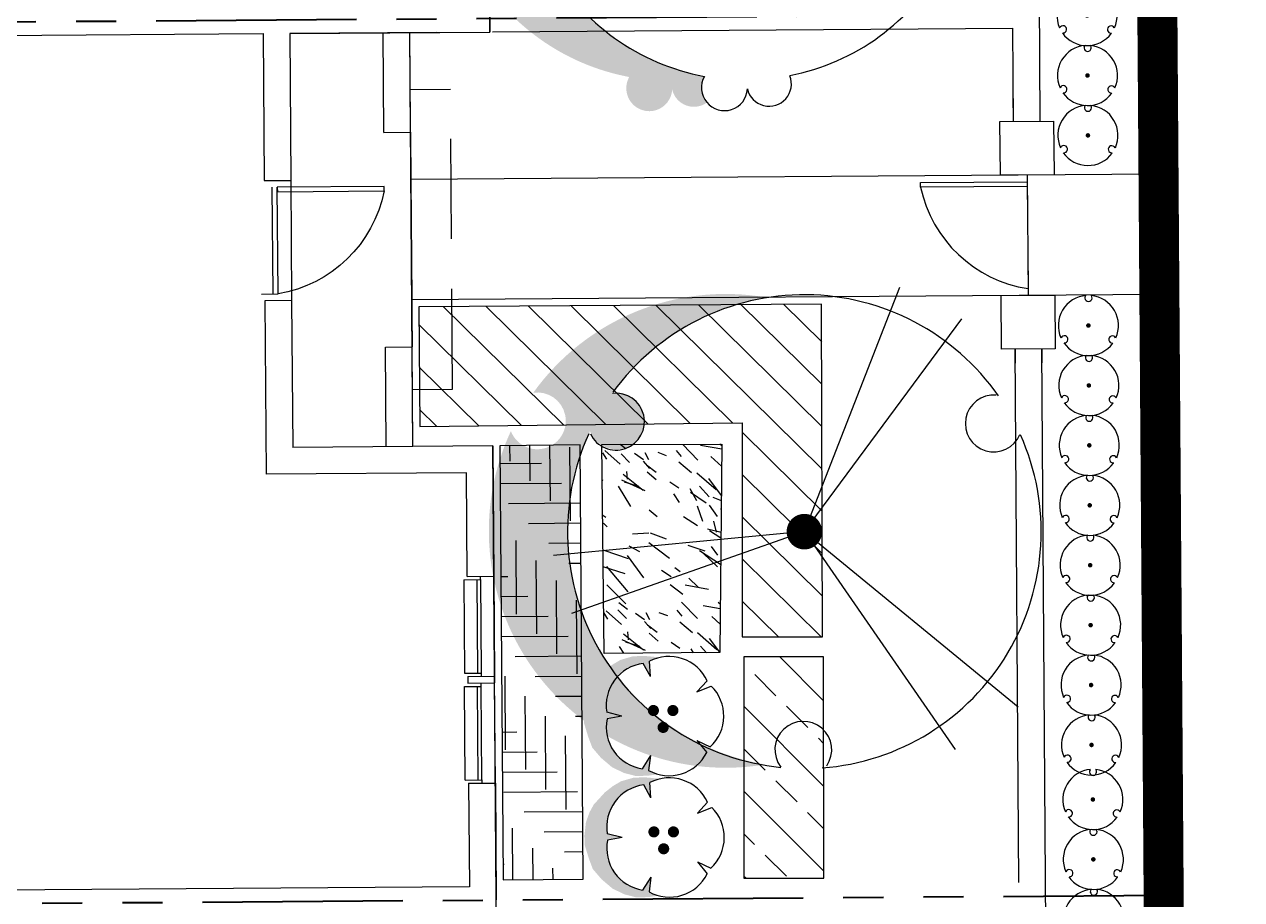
# Model space of a CAD drawing. Header units: feet. Extents: x 919634 to 928945, y 707022 to 708026.
# Drawn here: x 921055.55 to 921085.94, y 707295.69 to 707317.53 of the extents above; entities that cross this region are included whole.
import ezdxf

# ---------------------------------------------------------------- set-up
doc = ezdxf.new("R2010")
doc.units = ezdxf.units.FT
doc.header["$LTSCALE"] = 20
doc.header["$MEASUREMENT"] = 0
for name, pattern in [('PHANTOM2', [1.25, 0.625, -0.125, 0.125, -0.125, 0.125, -0.125]), ('Site Plan$0$HIDDEN2', [0.1875, 0.125, -0.0625]), ('Site Plan$0$PHANTOM2', [1.25, 0.625, -0.125, 0.125, -0.125, 0.125, -0.125])]:
    doc.linetypes.add(name, pattern=pattern)
doc.layers.add('-u-site-propline', color=7, linetype='PHANTOM2', true_color=0xd10000)
for name, color, linetype in [('-u-site-xref', 7, 'Continuous'), ('LK-SHRB-035M', 4, 'Continuous'), ('LK-SHRB-TRNK', 3, 'Continuous'), ('LP-SHRB', 7, 'Continuous'), ('Site Plan$0$-u-site-bldg_interior', 252, 'Continuous'), ('Site Plan$0$-u-site-fence', 4, 'Site Plan$0$FENCELINE1'), ('Site Plan$0$-u-site-wall', 4, 'Continuous'), ('Site Plan$0$A-DOOR', 253, 'Continuous'), ('Site Plan$0$SP-BLDG-ROOF ABOVE', 4, 'Site Plan$0$HIDDEN2'), ('x-RL TH4-LP Block$0$L-002', 253, 'Continuous'), ('x-RL TH4-LP Block$0$LK-SHRB-035M', 253, 'Continuous'), ('x-RL TH4-LP Block$0$LK-SHRB-TRNK', 253, 'Continuous'), ('x-RL TH4-LP Block$0$LK-TREE-013M', 253, 'Continuous'), ('x-RL TH4-LP Block$0$LK-TREE-035M', 253, 'Continuous'), ('x-RL TH4-LP Block$0$LK-TREE-050M', 253, 'Continuous'), ('x-RL TH4-LP Block$0$LK-TREE-TRNK', 253, 'Continuous'), ('x-RL TH4-LP Block$0$LP-PATT-GRND', 253, 'Continuous'), ('x-RL TH4-LP Block$0$LP-PATT-SHAR', 253, 'Continuous'), ('x-RL TH4-LP Block$0$LP-SHAR-BRDR-CONT', 253, 'Continuous'), ('x-RL TH4-LP Block$0$LP-SHRB', 253, 'Continuous'), ('x-RL TH4-LP Block$0$LP-TREE', 253, 'Continuous')]:
    doc.layers.add(name, color=color, linetype=linetype)
for name, color, linetype, lineweight in [('Site Plan$0$SP-LOT LINES', 252, 'Site Plan$0$PHANTOM2', 40), ('Site Plan$0$SP-SIDEWALK', 2, 'Continuous', 25), ('SP-BUILDING-FOOTPRINT', 1, 'Continuous', 25)]:
    doc.layers.add(name, color=color, linetype=linetype, lineweight=lineweight)
for name, color, linetype, plot in [('x-RL TH4-LP Block$0$-u-site-no_plot', 253, 'Continuous', False), ('x-RL TH4-LP Block$0$LK-SHRB-SHAD', 253, 'Continuous', False), ('x-RL TH4-LP Block$0$LK-TREE-SHAD', 253, 'Continuous', False)]:
    doc.layers.add(name, color=color, linetype=linetype, plot=plot)
doc.layers.get('-u-site-xref').off()
doc.linetypes.add('Site Plan$0$FENCELINE1', pattern='A,0.25,-0.1,[133,ltypeshp.shx,S=0.1,R=0,X=-0.1,Y=0],-0.1,1', length=1.45)

# ---------------------------------------------------------------- blocks, each defined once
blk = doc.blocks.new('Site Plan$0$A$C8793d83c')
at = {"layer": 'Site Plan$0$-u-site-fence'}
for p, q in [((-8.920138576766476, -62.05267213389743), (-8.939633115427569, -59.05273547407705)), ((-8.921221607597545, -61.88600898603909), (-8.938550084712915, -59.21939862205181))]:
    blk.add_line(p, q, dxfattribs=at)
blk.add_lwpolyline([(-6.257983019459061, -61.75411666545551), (-6.257238436373882, -61.86869757960085), (-8.921221607597545, -61.88600898603909), (-8.921966190682724, -61.77142807189375)], close=True, dxfattribs=at)
blk.add_arc((-9.42973242723383, -62.4236070375191), 3.241637188778279, 11.91898895529423, 81.284807498677, dxfattribs=at)
at = {"layer": 'Site Plan$0$-u-site-wall'}
for p, q in [((-9.460864938795567, -30.3953896004241), (-9.283333849394694, -57.71494065783918)), ((-8.699880591244437, -44.39443092024885), (-8.613347995327786, -57.71058687753975)), ((-9.283333603176288, -57.71494065620936), (-9.285618883091956, -57.3632678410504)), ((-8.61334774910938, -57.71058687590994), (-8.615633029025048, -57.35891406075098)), ((-9.246424190467224, -63.39482073369436), (-9.133875720785, -80.71445520338602)), ((-9.24642394320108, -63.39482073206455), (-9.242070162901655, -64.06480658613145)), ((-8.576438336400315, -63.39046695339493), (-8.561274427804165, -65.72398009710014)), ((-8.576438089134172, -63.39046695176512), (-8.572084308834746, -64.06045280583203)), ((4.426587136113085, -65.6327949227998), (-8.561274427804165, -65.72398009698372))]:
    blk.add_line(p, q, dxfattribs=at)
for points in [[(-9.609618969378062, -59.05708925437648), (-9.618326529976912, -57.71711754635908), (-8.27835482195951, -57.70840998576023), (-8.26964726136066, -59.04838169377763)], [(-9.581416870118119, -63.39699762221426), (-9.590124430716969, -62.05702591419686), (-8.250152722699568, -62.04831835359801), (-8.241445162100717, -63.38829006161541)]]:
    blk.add_lwpolyline(points, close=True, dxfattribs=at)
blk = doc.blocks.new('*U239')
at = {"layer": 'Site Plan$0$A-DOOR'}
blk.add_lwpolyline([(-28.625, -31.96847301748949), (-30, -31.96847301748949), (-30, 0), (-28.625, 0)], close=True, dxfattribs=at)
blk.add_arc((-36.41138767640513, 6.143921902290211), 38.89964626533935, 281.5466680525947, 350.9124866484809, dxfattribs=at)
blk = doc.blocks.new('Site Plan')
at = {"layer": 'Site Plan$0$-u-site-bldg_interior'}
for p, q in [((921067.1546765218, 707320.2287778817, -0.000518657693543925), (921067.175296437, 707317.3433705359, -0.000518657693543925)), ((921002.5936587132, 707316.8818523732, -0.0005186938654604991), (921061.5088210225, 707317.3028763426, -0.0005186608673141048)), ((921061.5088210225, 707317.3028763426, -0.0005186608673141048), (921061.5350233628, 707313.6363032991, -0.0005186608673141048)), ((921062.1754706666, 707317.3076404044, -0.0005186604939263097), (921067.175296437, 707317.3433705359, -0.000518657693543925)), ((921065.8420437099, 707317.3338427448, -0.0005186584402934364), (921062.1754706666, 707317.3076404044, -0.0005186604939263097)), ((921062.1754706666, 707317.3076404044, -0.0005186604939263097), (921062.201673007, 707313.641067361, -0.0005186604939263097)), ((921064.5264796676, 707314.8360519748, -0.0005186591870951056), (921064.5086978601, 707317.3243142883, -0.0005186591870951056)), ((921065.1931293119, 707314.8408160367, -0.0005186588137073104), (921065.1753475043, 707317.3290783502, -0.0005186588137073104)), ((921064.5264796676, 707314.8360519748, -0.0005186591870951056), (921065.1931293119, 707314.8408160367, -0.0005186588137073104)), ((921061.5350233628, 707313.6363032991, -0.0005186608673141048), (921062.201673007, 707313.641067361, -0.0005186604939263097)), ((921061.7600341971, 707310.804505608, -0.0005186607526268488), (921061.7409779496, 707313.471104185, -0.0005186607526268488)), ((921061.8850310055, 707310.8053988697, -0.0005186606826166371), (921061.8659747579, 707313.4719974465, -0.0005186606826166371)), ((921062.201673007, 707313.641067361, -0.0005186604939263097), (921062.2231112855, 707310.6411439619, -0.0005186604939263097)), ((921061.4719394202, 707310.8024468034, -0.0005186609139875792), (921061.8850310055, 707310.8053988697, -0.0005186606826166371)), ((921062.2231112855, 707310.6411439619, -0.0005186604939263097), (921061.5564616413, 707310.6363799, -0.0005186608673141048)), ((921061.5564616413, 707310.6363799, -0.0005186608673141048), (921061.5874280436, 707306.3031572127, -0.0005186608673141048)), ((921062.2231112855, 707310.6411439619, -0.0005186604939263097), (921062.2493136259, 707306.9745709188, -0.0005186604939263097)), ((921064.564758095, 707309.4796354169, -0.0005186591870951056), (921065.2314077392, 707309.4843994788, -0.0005186588137073104)), ((921064.5825408195, 707306.9912448027, -0.0005186591870951054), (921064.564758095, 707309.4796354169, -0.0005186591870951056)), ((921065.2491904636, 707306.9960088645, -0.0005186588137073104), (921065.2314077392, 707309.4843994788, -0.0005186588137073104)), ((921067.2491859576, 707307.010301383, -0.0005186576935178462), (921062.2493136259, 707306.9745709188, -0.0005186604939263097)), ((921067.2491859576, 707307.010301383, -0.0005186576935178462), (921067.2724107594, 707303.7603843672, -0.0005186576935219503)), ((921066.5873003753, 707306.3388876768, -0.0005186580669056414), (921061.5874280436, 707306.3031572127, -0.0005186608673141048)), ((921066.6057611151, 707303.7556203053, -0.0005186580669097454), (921066.5873003753, 707306.3388876768, -0.0005186580669056414)), ((921066.5230254174, 707303.6716935921, -0.0005186581135832198), (921066.9361170025, 707303.6746456583, -0.0005186578822122778)), ((921066.6057611151, 707303.7556203053, -0.0005186580669097454), (921067.2724107594, 707303.7603843672, -0.0005186576935219503)), ((921066.8435407158, 707303.6739840826, -0.0005186579340638851), (921066.8602149324, 707301.3407103278, -0.0005186579340638851)), ((921066.9361170025, 707303.6746456583, -0.0005186578822122778), (921066.9355214947, 707303.7579768638, -0.0005186578822122778)), ((921066.9361170025, 707303.6746456583, -0.0005186578822122778), (921066.9527912191, 707301.3413719034, -0.0005186578822122778)), ((921067.2724107594, 707303.7603843672, -0.0005186576935219503), (921067.2902759914, 707301.2604482013, -0.0005186576935219503)), ((921066.5230254174, 707303.6716935921, -0.0005186581135832198), (921066.539699634, 707301.3384198373, -0.0005186581135832198)), ((921066.539699634, 707301.3384198373, -0.0005186581135832198), (921066.9527912191, 707301.3413719034, -0.0005186578822122778)), ((921066.6236263472, 707301.2556841394, -0.0005186580669097454), (921067.2902759914, 707301.2604482013, -0.0005186576935219503)), ((921066.6236263472, 707301.2556841394, -0.0005186580669097454), (921066.6248173626, 707301.0890217284, -0.0005186580669097454)), ((921066.9527912191, 707301.3413719034, -0.0005186578822122778), (921066.9533867268, 707301.2580406979, -0.0005186578822122778)), ((921067.2902759914, 707301.2604482013, -0.0005186576935219503), (921067.2914670069, 707301.0937857903, -0.0005186576935219503)), ((921066.5420816649, 707301.005095015, -0.0005186581135832198), (921066.95517325, 707301.0080470813, -0.0005186578822122778)), ((921066.5587558815, 707298.6718212604, -0.0005186581135832198), (921066.5420816649, 707301.005095015, -0.0005186581135832198)), ((921066.6248173626, 707301.0890217284, -0.0005186580669097454), (921067.2914670069, 707301.0937857903, -0.0005186576935219503)), ((921066.8792711799, 707298.6741117509, -0.0005186579340638851), (921066.8625969633, 707301.0073855056, -0.0005186579340638851)), ((921066.95517325, 707301.0080470813, -0.0005186578822122778), (921066.9545777423, 707301.0913782868, -0.0005186578822122778)), ((921066.9718474667, 707298.6747733265, -0.0005186578822122778), (921066.95517325, 707301.0080470813, -0.0005186578822122778)), ((921067.309332239, 707298.5938496244, -0.0005186576935219503), (921067.2914670069, 707301.0937857903, -0.0005186576935219503)), ((921066.5587558815, 707298.6718212604, -0.0005186581135832198), (921066.9718474667, 707298.6747733265, -0.0005186578822122778)), ((921066.6426825947, 707298.5890855625, -0.0005186580669097454), (921067.309332239, 707298.5938496244, -0.0005186576935219503)), ((921066.6426825947, 707298.5890855625, -0.0005186580669097454), (921066.6611433346, 707296.0058181912, -0.0005186580669056414)), ((921066.9718474667, 707298.6747733265, -0.0005186578822122778), (921066.9724429743, 707298.591442121, -0.0005186578822122778)), ((921067.309332239, 707298.5938496244, -0.0005186576935219503), (921067.3301750083, 707295.6772576347, -0.0005186576935178462)), ((921066.6611433346, 707296.0058181912, -0.0005186580669056414), (921022.9955916372, 707295.6937721375, -0.0005186825238062222))]:
    blk.add_line(p, q, dxfattribs=at)
at = {"layer": 'Site Plan$0$SP-BLDG-ROOF ABOVE'}
blk.add_line((921065.1931293119, 707314.8408160367, -0.0005186588137073104), (921065.2314077392, 707309.4843994788, -0.0005186588137073104), dxfattribs=at)
at = {"layer": 'Site Plan$0$SP-BLDG-ROOF ABOVE', "elevation": -0.0005186588137073104}
blk.add_lwpolyline([(921065.2390004628, 707308.4219266083), (921066.2389749292, 707308.4290727011), (921066.1855110546, 707315.9104350002), (921065.1855365882, 707315.9032889075)], dxfattribs=at)
at = {"layer": 'Site Plan$0$SP-LOT LINES', "ltscale": 0.4, "elevation": -0.0005187010065281598}
for points in [[(921083.9963695528, 707295.796358849), (921083.8391555105, 707317.7957971088), (920989.8415556733, 707317.1240643827), (920989.9987697157, 707295.124626123)], [(921083.9963695528, 707295.796358849), (921084.1535835951, 707273.7969205893), (920990.1559837579, 707273.1251878632), (920989.9987697157, 707295.124626123)]]:
    blk.add_lwpolyline(points, close=True, dxfattribs=at)
at = {"layer": 'Site Plan$0$SP-SIDEWALK', "elevation": -0.0005186588137073104}
blk.add_lwpolyline([(921083.889177703, 707310.7960398535), (921083.8677394245, 707313.7959632524), (921065.2015493863, 707313.6625694359), (921065.222987665, 707310.6626460368)], close=True, dxfattribs=at)
at = {"layer": 'Site Plan$0$-u-site-bldg_interior', "xscale": -0.08333333333333337, "yscale": 0.08333333333333337, "zscale": 0.08333333333333333, "rotation": 90.409444444105}
blk.add_blockref('*U239', (921061.88383999, 707310.9720612806, -0.0005186606826166369), dxfattribs=at)
at = {"layer": 'Site Plan$0$-u-site-wall', "extrusion": (3.085653148784256e-09, -5.101607450473686e-07, 0.9999999999998699), "rotation": 180.0371235714795}
blk.add_blockref('Site Plan$0$A$C8793d83c', (921071.7083139754, 707251.7140882938, -0.3579727492023463), dxfattribs=at)
blk = doc.blocks.new('x-RL TH4-LP Block$0$SHRUB-LRG-421')
at = {"layer": 'x-RL TH4-LP Block$0$LK-SHRB-SHAD'}
blk.add_hatch(color=256, dxfattribs=at).paths.add_polyline_path([(0.04890674199781841, 0.4855210793319458), (0.1251363003899257, 0.4961515451490079), (0.2279575585463363, 0.4996950395267881), (0.3307788259290732, 0.4731188634399501), (0.4300545247320002, 0.4252817499469046), (0.5240118891178724, 0.3455532274584883), (0.5966958789301486, 0.2605094662894487), (0.6303787066277664, 0.1719222222868169), (0.665834318615282, 0.05675879642525672), (0.667607102905194, -0.02474147036599916), (0.6551976405548317, -0.1345896575469361), (0.6250603722107044, -0.2178616744131325), (0.5896047602231818, -0.2834162367067066), (0.4956474050636501, -0.3861774409041772), (0.4282817496684288, -0.4393297930778495), (0.3591433099832955, -0.4800799235874322), (0.2545492675369729, -0.5101995882799528), (0.1588191280875293, -0.5137430826577329), (0.1020901507527654, -0.5084278439771097), (0.03472450458387755, -0.5013408667657373), (0.1198179567465303, -0.4729929463760598), (0.1074084943961608, -0.3471990546974375), (0.1712285904378987, -0.4570472418783744), (0.3095054605818319, -0.4109818726881684), (0.4123267187382424, -0.309992407021447), (0.4726012554264969, -0.1930572426291377), (0.4814651584233758, -0.09738301564303953), (0.4761468147799803, -0.03360019765230859), (0.3538249663399, -0.007024021565474214), (0.4796923741334638, 0.01778041021852061), (0.4779195990698923, 0.1453460461999825), (0.4247361810886048, 0.2799986593928168), (0.3644616536266909, 0.3526402046698607), (0.2598676111803684, 0.4199665112662778), (0.1747741497913893, 0.4359122215360571), (0.1091812786860658, 0.3313792672636495), (0.1251363003899257, 0.4554014146394252), (0.0666345479915833, 0.4784340963484794)])
at = {"layer": 'x-RL TH4-LP Block$0$LK-SHRB-035M'}
for p, q in [((0.1070605847806689, 0.3273411572877905), (0.1226090518030247, 0.4520215615394463)), ((0.1070605847806689, 0.3273411572877905), (0.1765469323739666, 0.4376839616435433)), ((-0.2847589954806651, 0.2000312582911725), (-0.3985323658521303, 0.2533470929504844)), ((-0.2847589954806651, 0.2000312582911725), (-0.3682287763061147, 0.3002145037162407)), ((0.3492184028398952, -0.005960485389671533), (0.4726012543041307, 0.01778040750961551)), ((0.3492184028398952, -0.005960485389671533), (0.4756331082320884, -0.0379481273089084)), ((-0.2847589954806651, -0.2119522290705191), (-0.4058325046575888, -0.2603783826503054)), ((-0.2847589954806651, -0.2119522290705191), (-0.3706232724072152, -0.3036816353641498)), ((0.1070605847806689, -0.3392621280671371), (0.1677669135920894, -0.4492698535837576)), ((0.1070605847806689, -0.3392621280671371), (0.1157028217975551, -0.4693743823489385))]:
    blk.add_line(p, q, dxfattribs=at)
for centre, start, end in [((-0.05022857247180212, 0.1414409158475465), 60.90413336494095, 153.4676079125364), ((0.1238117442153808, 0.08618405869442114), 348.9041333649409, 81.46760791253651), ((-0.1565623821000059, -0.00700595351980482), 132.904133364941, 225.4676079125363), ((0.1250407657126544, -0.09641342650505891), 276.9041333649411, 9.467607912536403), ((-0.04823997391631707, -0.1540080214654722), 204.904133364941, 297.4676079125363)]:
    blk.add_arc(centre, 0.3554337938960817, start, end, dxfattribs=at)
at = {"layer": 'x-RL TH4-LP Block$0$LK-SHRB-TRNK', "const_width": 0.04687499999999999}
for points in [[(-0.02397241328819177, 0.08914721400351056, 1), (0.02290258671183665, 0.08914721400351056, 1)], [(-0.1062937164925586, -0.0534374656917862, 1), (-0.05941871649256569, -0.0534374656917862, 1)], [(0.05834888991621057, -0.0534374656917862, 1), (0.1052238899162035, -0.0534374656917862, 1)]]:
    blk.add_lwpolyline(points, format="xyb", close=True, dxfattribs=at)
blk = doc.blocks.new('x-RL TH4-LP Block$0$TREE-SIMP-021')
at = {"layer": 'x-RL TH4-LP Block$0$LK-TREE-SHAD'}
h = blk.add_hatch(color=256, dxfattribs=at)
edge = h.paths.add_edge_path()
edge.add_arc((0.1670000000000016, 0), 0.5000000000000239, 260.3865617105897, 278.5936085237907)
edge.add_arc((0.2619320473717437, -0.4475469871519522), 0.05101736742950515, 186.3524412592835, 246.651281477449, ccw=False)
edge.add_arc((0, -2.131628207280301e-14), 0.4999999999999955, 279.61343828940744, 294.98973247718067, ccw=False)
edge = h.paths.add_edge_path()
edge.add_arc((0.1670000000000016, -2.842170943040401e-14), 0.4999999999999858, 285.35812662729506, 294.9897324771812, ccw=False)
edge.add_arc((0.2619320473717153, -0.4475469871519593), 0.05101736742950547, 317.3004536736503, 392.4177406316337)
edge.add_arc((0.3377983859684264, -0.3832874793667926), 0.04937740005396908, 228.3744434168904, 416.8573514313249)
edge.add_arc((0, -4.263256414560601e-14), 0.499999999999984, 316.8519098886588, 366.9897324771847)
edge.add_arc((0.5065839324883825, 0.1108125556681472), 0.0510173674294981, 258.3524412592744, 464.4177406316392)
edge.add_arc((0.4689134968027702, 0.2028230113137752), 0.04937740005396369, 300.3744434168894, 488.8573514313118)
edge.add_arc((0, -2.131628207280301e-14), 0.5000000000000026, 28.85190988865855, 78.98973247718327)
edge.add_arc((0.05115404106064148, 0.5160329129350814), 0.05101736742951309, 330.3524412592923, 399.9472398419138)
edge.add_arc((0.1190060928392711, 0.5086389940592824), 0.04937740005397353, 12.374443416904683, 125.5951215006767, ccw=False)
edge.add_arc((0.2181540410606431, 0.5160329129350814), 0.05101736742948313, -29.647558740707723, 176.4177406316317, ccw=False)
edge.add_arc((0.1670000000000016, -2.842170943040401e-14), 0.5000000000000039, 28.851909888658213, 78.98973247718328, ccw=False)
edge.add_arc((0.6359134968028002, 0.2028230113137681), 0.04937740005397455, -59.62555658313693, 128.85735143134, ccw=False)
edge.add_arc((0.6735839324883557, 0.1108125556681472), 0.05101736742948965, -101.64755874069431, 104.4177406316083, ccw=False)
edge.add_arc((0.1669999999999732, -1.4210854715202e-14), 0.5000000000000059, -43.14809011132962, 6.989732477181519, ccw=False)
edge.add_arc((0.5047983859678311, -0.3832874793662739), 0.04937740005395616, -131.62555658219208, 56.857351430414894, ccw=False)
edge.add_arc((0.4289320473717453, -0.4475469871519522), 0.05101736742948169, -173.64755874072046, 32.41774063164411, ccw=False)
at = {"layer": 'x-RL TH4-LP Block$0$LK-TREE-050M'}
for centre, radius, start, end in [((-0.04799390716075891, 0.5086389940592824), 0.04937740005396271, 12.3744434168969, 201.2618362351385), ((0.0511540410606699, 0.5160329129350814), 0.05101736742949643, 330.3524412592786, 176.4177406316339), ((-0.003777478401218559, 0.003136797043296724), 0.4952442819776592, 100.5015960879655, 151.0925035290089), ((-2.842170943040401e-14, -2.131628207280301e-14), 0.5, 28.85190988865747, 78.98973247718159), ((-0.4749689964509969, 0.2081133238393136), 0.05101736742949643, 42.43331910011396, 248.4177406316341), ((0.4689134968027702, 0.2028230113137681), 0.04937740005396271, 300.3744434168967, 129.2618362351378), ((-0.4985753626810379, 0.1115331750183941), 0.04937740005396271, 84.37444341689746, 273.2618362351384), ((0.5065839324883825, 0.1108125556681472), 0.05101736742949643, 258.3524412592795, 104.4177406316339), ((-2.842170943040401e-14, -2.131628207280301e-14), 0.5, 172.8519098886574, 222.9897324771822), ((-2.842170943040401e-14, -2.131628207280301e-14), 0.5, 316.8519098886569, 6.989732477181856), ((-0.3447010244698276, -0.3874118052906965), 0.05101736742949643, 114.3524412592789, 320.4177406316336), ((0.3377983859684264, -0.3832874793667926), 0.04937740005396271, 228.3744434168969, 57.2618362351381), ((-0.2601426129294566, -0.4397077010247585), 0.04937740005396271, 156.3744434168966, 345.2618362351382), ((0.2619320473717153, -0.4475469871519522), 0.05101736742949643, 183.8540007653813, 32.41774063163366), ((-2.842170943040401e-14, -2.131628207280301e-14), 0.5, 244.8519098886572, 294.9897324771821)]:
    blk.add_arc(centre, radius, start, end, dxfattribs=at)
at = {"layer": 'x-RL TH4-LP Block$0$LK-TREE-TRNK', "const_width": 0.03749999999999999}
blk.add_lwpolyline([(-0.01875000000001137, -2.131628207280301e-14, 1), (0.01874999999998295, -2.131628207280301e-14, 1)], format="xyb", close=True, dxfattribs=at)
blk = doc.blocks.new('x-RL TH4-LP Block$0$TREE-DCID-003')
at = {"layer": 'x-RL TH4-LP Block$0$LK-TREE-SHAD'}
h = blk.add_hatch(color=256, dxfattribs=at)
edge = h.paths.add_edge_path()
edge.add_arc((0.3968856378834573, -0.2333818509402761), 0.05995317584729266, 21.15480853028251, 278.3748018779562)
edge.add_arc((-0.0008743671144202381, -0.001552788357258805), 0.4999999999999888, 279.61343828940755, 324.3885214776163, ccw=False)
edge.add_arc((0.1661256328855529, -0.001552788357258805), 0.4999999999999947, 260.3865617105924, 324.3885214776188)
edge.add_arc((0.5638856378834589, -0.233381850940269), 0.05995317584729203, 21.154808530276114, 278.3748018779562, ccw=False)
edge.add_arc((0.1661256328855529, -0.001552788357258805), 0.5000000000000079, 335.1410889306152, 454.3497853199299)
edge.add_arc((0.1661256328855529, -0.001552788357166435), 0.4999999999999096, 94.34978531993075, 99.61343828940916)
edge.add_arc((-0.0008743671144202381, -0.001552788357258805), 0.4999999999999982, -24.85891106938658, 80.38656171059262, ccw=False)
at = {"layer": 'x-RL TH4-LP Block$0$LK-TREE-013M'}
for q in [(-0.3183592836868456, 0.4595258906471003), (0.4913712824952938, 0.1734434279094685), (-0.3322606496014089, -0.4496665374920354)]:
    blk.add_line((-2.842170943040401e-14, -7.105427357601002e-15), q, dxfattribs=at)
at = {"layer": 'x-RL TH4-LP Block$0$LK-TREE-035M'}
for p, q in [((-2.842170943040401e-14, -7.105427357601002e-15), (-0.4515903841247564, 0.3696693285288433)), ((-2.842170943040401e-14, 0), (0.5297686363884111, 0.0506648332027595)), ((-2.842170943040401e-14, 0), (-0.2008581083670151, -0.5160614421430196))]:
    blk.add_line(p, q, dxfattribs=at)
at = {"layer": 'x-RL TH4-LP Block$0$LK-TREE-050M'}
for centre, radius, start, end in [((-2.842170943040401e-14, 0), 0.5, 94.34978531992998, 204.1974789143562), ((0.001889855033454069, 0.4603848002291073), 0.05995317584729301, 145.5617106720361, 37.37413056032761), ((-2.842170943040401e-14, 0), 0.5, 335.6607324966501, 84.36192919374905), ((-0.3996498600313885, -0.2285557376460972), 0.05995317584729301, 265.5617106720361, 157.3741305603282), ((0.3977600049978776, -0.2318290625830173), 0.05995317584729301, 25.56171067203578, 277.374130560328), ((-2.842170943040401e-14, 0), 0.5, 215.0580211348241, 323.9795308206069)]:
    blk.add_arc(centre, radius, start, end, dxfattribs=at)
at = {"layer": 'x-RL TH4-LP Block$0$LK-TREE-TRNK', "const_width": 0.0375}
blk.add_lwpolyline([(-0.01875000000001137, 0, 1), (0.01874999999998295, 0, 1)], format="xyb", close=True, dxfattribs=at)
blk = doc.blocks.new('x-RL TH4-LP Block', base_point=(1241.699483058648, -401.8217039814917))
at = {"layer": 'x-RL TH4-LP Block$0$LP-PATT-GRND'}
h = blk.add_hatch(dxfattribs=at)
h.set_pattern_fill('ANSI31', color=256, scale=6)
h.set_pattern_definition([(45, (922115.3845082673, 708857.2133137776), (-0.5303300858899107, 0.5303300858899107), [])])
h.paths.add_polyline_path([(1292.540518073075, -393.3449649559334), (1300.851200181584, -393.3859378865454), (1300.851200137287, -383.3293192692799), (1297.866149521433, -383.3293192824349), (1297.900845142547, -391.3778919416945), (1292.553938500467, -391.3475730665959)])
at = {"layer": 'x-RL TH4-LP Block$0$LP-PATT-SHAR'}
h = blk.add_hatch(dxfattribs=at)
h.set_pattern_fill('LAFX-A220-HBDASH', color=256, scale=11, angle=90, pattern_type=2)
h.set_pattern_definition([(90, (1290.643296391904, -379.4670058446055), (-11, 6.735557395310443e-16), [1.83337, -9.166666666663]), (90, (1290.143346391904, -379.9670658446055), (-11, 6.735557395310443e-16), [1.83337, -9.166666666663]), (90, (1289.643286391904, -380.4670158446055), (-11, 6.735557395310443e-16), [1.83337, -9.166666666663]), (90, (1289.143336391904, -380.9670758446055), (-11, 6.735557395310443e-16), [1.83337, -9.166666666663]), (90, (1288.643276391904, -381.4670258446055), (-11, 6.735557395310443e-16), [1.83337, -9.166666666663]), (90, (1288.259706391904, -378.1669158446055), (-11, 6.735557395310443e-16), [1.83337, -9.166666666663]), (90, (1288.143326391904, -381.9670858446055), (-11, 6.735557395310443e-16), [1.83337, -9.166666666663]), (90, (1287.759756391904, -378.6668658446055), (-11, 6.735557395310443e-16), [1.83337, -9.166666666663]), (90, (1287.643266391904, -382.4670358446055), (-11, 6.735557395310443e-16), [1.83337, -9.166666666663]), (90, (1287.259707391904, -379.1669258446055), (-11, 6.735557395310443e-16), [1.83337, -9.166666666663]), (90, (1287.143294391904, -382.9670958446055), (-11, 6.735557395310443e-16), [1.83337, -9.166666666663]), (90, (1286.759713391904, -379.6668758446055), (-11, 6.735557395310443e-16), [1.83337, -9.166666666663]), (90, (1286.643300391904, -383.4670458446055), (-11, 6.735557395310443e-16), [1.83337, -9.166666666663]), (90, (1286.259708391904, -380.1669358446055), (-11, 6.735557395310443e-16), [1.83337, -9.166666666663]), (90, (1286.143295391904, -383.9669958446055), (-11, 6.735557395310443e-16), [1.83337, -9.166666666663]), (90, (1285.963984391904, -376.8293158446055), (-11, 6.735557395310443e-16), [1.83337, -9.166666666663]), (90, (1285.759714391904, -380.6668858446055), (-11, 6.735557395310443e-16), [1.83337, -9.166666666663]), (90, (1285.643290391904, -384.4670558446055), (-11, 6.735557395310443e-16), [1.83337, -9.166666666663]), (90, (1285.463990391904, -377.3293758446055), (-11, 6.735557395310443e-16), [1.83337, -9.166666666663]), (90, (1285.259676391904, -381.1669458446055), (-11, 6.735557395310443e-16), [1.83337, -9.166666666663]), (90, (1285.143296391904, -384.9670058446055), (-11, 6.735557395310443e-16), [1.83337, -9.166666666663]), (90, (1284.963996391904, -377.8293258446055), (-11, 6.735557395310443e-16), [1.83337, -9.166666666663]), (90, (1284.759726391904, -381.6668958446055), (-11, 6.735557395310443e-16), [1.83337, -9.166666666663]), (90, (1284.643346391904, -385.4670658446055), (-11, 6.735557395310443e-16), [1.83337, -9.166666666663]), (90, (1284.463936391904, -378.3293858446055), (-11, 6.735557395310443e-16), [1.83337, -9.166666666663]), (90, (1284.259666391904, -382.1669558446055), (-11, 6.735557395310443e-16), [1.83337, -9.166666666663]), (90, (1284.143286391904, -385.9670158446055), (-11, 6.735557395310443e-16), [1.83337, -9.166666666663]), (90, (1283.963986391904, -378.8293358446055), (-11, 6.735557395310443e-16), [1.83337, -9.166666666663]), (90, (1283.759716391904, -382.6669058446055), (-11, 6.735557395310443e-16), [1.83337, -9.166666666663]), (90, (1283.643336391904, -386.4670428446055), (-11, 6.735557395310443e-16), [1.83337, -9.166666666663]), (90, (1283.464036391904, -379.3293958446055), (-11, 6.735557395310443e-16), [1.83337, -9.166666666663]), (90, (1283.259656391904, -383.1668558446055), (-11, 6.735557395310443e-16), [1.83337, -9.166666666663]), (90, (1283.143276391904, -386.9670478446055), (-11, 6.735557395310443e-16), [1.83337, -9.166666666663]), (90, (1282.963976391904, -379.8293458446055), (-11, 6.735557395310443e-16), [1.83337, -9.166666666663]), (90, (1282.759706391904, -383.6669158446055), (-11, 6.735557395310443e-16), [1.83337, -9.166666666663]), (90, (1282.643326391904, -387.4670418446055), (-11, 6.735557395310443e-16), [1.83337, -9.166666666663]), (90, (1282.464026391904, -380.3294058446055), (-11, 6.735557395310443e-16), [1.83337, -9.166666666663]), (90, (1282.259756391904, -384.1668658446055), (-11, 6.735557395310443e-16), [1.83337, -9.166666666663]), (90, (1282.143266391904, -387.9670468446055), (-11, 6.735557395310443e-16), [1.83337, -9.166666666663]), (90, (1281.963966391904, -380.8293558446055), (-11, 6.735557395310443e-16), [1.83337, -9.166666666663]), (90, (1281.759696391904, -384.6669258446055), (-11, 6.735557395310443e-16), [1.83337, -9.166666666663]), (90, (1281.643316391904, -388.4670958446055), (-11, 6.735557395310443e-16), [1.83337, -9.166666666663]), (90, (1281.464016391904, -381.3294158446055), (-11, 6.735557395310443e-16), [1.83337, -9.166666666663]), (90, (1281.259746391904, -385.1668758446055), (-11, 6.735557395310443e-16), [1.83337, -9.166666666663]), (90, (1281.143256391904, -388.9670458446055), (-11, 6.735557395310443e-16), [1.83337, -9.166666666663]), (90, (1280.963956391904, -381.8293658446055), (-11, 6.735557395310443e-16), [1.83337, -9.166666666663]), (90, (1280.759686391904, -385.6669358446055), (-11, 6.735557395310443e-16), [1.83337, -9.166666666663]), (90, (1280.643306391904, -389.4669958446055), (-11, 6.735557395310443e-16), [1.83337, -9.166666666663]), (90, (1280.464006391904, -382.3293158446055), (-11, 6.735557395310443e-16), [1.83337, -9.166666666663]), (90, (1280.259736391904, -386.1668858446055), (-11, 6.735557395310443e-16), [1.83337, -9.166666666663]), (90, (1280.212106391904, -389.9670558446055), (-11, 6.735557395310443e-16), [1.83337, -9.166666666663]), (90, (1279.963946391904, -382.8293758446055), (-11, 6.735557395310443e-16), [1.83337, -9.166666666663]), (90, (1279.759676391904, -386.6669018446055), (-11, 6.735557395310443e-16), [1.83337, -9.166666666663]), (90, (1279.463996391904, -383.3293258446055), (-11, 6.735557395310443e-16), [1.83337, -9.166666666663]), (90, (1279.259726391904, -387.1669068446055), (-11, 6.735557395310443e-16), [1.83337, -9.166666666663]), (90, (1278.963936391904, -383.8293858446055), (-11, 6.735557395310443e-16), [1.83337, -9.166666666663]), (90, (1278.759666391904, -387.6669118446055), (-11, 6.735557395310443e-16), [1.83337, -9.166666666663]), (90, (1278.463986391904, -384.3293358446055), (-11, 6.735557395310443e-16), [1.83337, -9.166666666663]), (90, (1278.259716391904, -388.1669058446055), (-11, 6.735557395310443e-16), [1.83337, -9.166666666663]), (90, (1277.964036391904, -384.8293958446055), (-11, 6.735557395310443e-16), [1.83337, -9.166666666663]), (90, (1277.828516391904, -388.6668558446055), (-11, 6.735557395310443e-16), [1.83337, -9.166666666663]), (90, (1277.463976391904, -385.3293458446055), (-11, 6.735557395310443e-16), [1.83337, -9.166666666663]), (90, (1276.964026391904, -385.8294058446055), (-11, 6.735557395310443e-16), [1.83337, -9.166666666663]), (90, (1276.463966391904, -386.3293668446055), (-11, 6.735557395310443e-16), [1.83337, -9.166666666663]), (90, (1275.964016391904, -386.8293608446055), (-11, 6.735557395310443e-16), [1.83337, -9.166666666663]), (90, (1275.532816391904, -387.3293658446055), (-11, 6.735557395310443e-16), [1.83337, -9.166666666663]), (180, (1288.032776391904, -376.6211958446055), (-1.347111479062089e-15, -11), [1.83337, -9.166666666663]), (180, (1287.532815391904, -377.1211458446055), (-1.347111479062089e-15, -11), [1.83337, -9.166666666663]), (180, (1287.032821391904, -377.6212058446055), (-1.347111479062089e-15, -11), [1.83337, -9.166666666663]), (180, (1290.328586391904, -377.9586858446055), (-1.347111479062089e-15, -11), [1.83337, -9.166666666663]), (180, (1286.532816391904, -378.1211558446055), (-1.347111479062089e-15, -11), [1.83337, -9.166666666663]), (180, (1289.828526391904, -378.4587458446055), (-1.347111479062089e-15, -11), [1.83337, -9.166666666663]), (180, (1286.032811391904, -378.6212158446055), (-1.347111479062089e-15, -11), [1.83337, -9.166666666663]), (180, (1289.328576391904, -378.9586958446055), (-1.347111479062089e-15, -11), [1.83337, -9.166666666663]), (180, (1285.532817391904, -379.1211658446055), (-1.347111479062089e-15, -11), [1.83337, -9.166666666663]), (180, (1292.712176391904, -379.2588858446055), (-1.347111479062089e-15, -11), [1.83337, -9.166666666663]), (180, (1288.828516391904, -379.4587558446055), (-1.347111479062089e-15, -11), [1.83337, -9.166666666663]), (180, (1285.032856391904, -379.6212258446055), (-1.347111479062089e-15, -11), [1.83337, -9.166666666663]), (180, (1292.212116391904, -379.7588358446055), (-1.347111479062089e-15, -11), [1.83337, -9.166666666663]), (180, (1288.328566391904, -379.9587058446055), (-1.347111479062089e-15, -11), [1.83337, -9.166666666663]), (180, (1284.532796391904, -380.1211758446055), (-1.347111479062089e-15, -11), [1.83337, -9.166666666663]), (180, (1291.712166391904, -380.2588958446055), (-1.347111479062089e-15, -11), [1.83337, -9.166666666663]), (180, (1287.828506391904, -380.4587658446055), (-1.347111479062089e-15, -11), [1.83337, -9.166666666663]), (180, (1284.032846391904, -380.6212358446055), (-1.347111479062089e-15, -11), [1.83337, -9.166666666663]), (180, (1291.212106391904, -380.7588458446055), (-1.347111479062089e-15, -11), [1.83337, -9.166666666663]), (180, (1287.328534391904, -380.9587158446055), (-1.347111479062089e-15, -11), [1.83337, -9.166666666663]), (180, (1283.532786391904, -381.1211858446055), (-1.347111479062089e-15, -11), [1.83337, -9.166666666663]), (180, (1290.712156391904, -381.2589058446055), (-1.347111479062089e-15, -11), [1.83337, -9.166666666663]), (180, (1286.828540391904, -381.4587758446055), (-1.347111479062089e-15, -11), [1.83337, -9.166666666663]), (180, (1283.032836391904, -381.6211358446055), (-1.347111479062089e-15, -11), [1.83337, -9.166666666663]), (180, (1290.212096391904, -381.7588558446055), (-1.347111479062089e-15, -11), [1.83337, -9.166666666663]), (180, (1286.328535391904, -381.9587258446055), (-1.347111479062089e-15, -11), [1.83337, -9.166666666663]), (180, (1282.532776391904, -382.1211958446055), (-1.347111479062089e-15, -11), [1.83337, -9.166666666663]), (180, (1289.712146391904, -382.2589158446055), (-1.347111479062089e-15, -11), [1.83337, -9.166666666663]), (180, (1285.828541391904, -382.4586758446055), (-1.347111479062089e-15, -11), [1.83337, -9.166666666663]), (180, (1282.032826391904, -382.6211458446055), (-1.347111479062089e-15, -11), [1.83337, -9.166666666663]), (180, (1289.212086391904, -382.7588658446055), (-1.347111479062089e-15, -11), [1.83337, -9.166666666663]), (180, (1285.328536391904, -382.9587358446055), (-1.347111479062089e-15, -11), [1.83337, -9.166666666663]), (180, (1281.532766391904, -383.1212058446055), (-1.347111479062089e-15, -11), [1.83337, -9.166666666663]), (180, (1288.712136391904, -383.2588158446055), (-1.347111479062089e-15, -11), [1.83337, -9.166666666663]), (180, (1284.828586391904, -383.4586858446055), (-1.347111479062089e-15, -11), [1.83337, -9.166666666663]), (180, (1281.032816391904, -383.6211558446055), (-1.347111479062089e-15, -11), [1.83337, -9.166666666663]), (180, (1288.212076391904, -383.7588758446055), (-1.347111479062089e-15, -11), [1.83337, -9.166666666663]), (180, (1284.328526391904, -383.9587458446055), (-1.347111479062089e-15, -11), [1.83337, -9.166666666663]), (180, (1280.532866391904, -384.1212158446055), (-1.347111479062089e-15, -11), [1.83337, -9.166666666663]), (180, (1287.712126391904, -384.2588258446055), (-1.347111479062089e-15, -11), [1.83337, -9.166666666663]), (180, (1283.828576391904, -384.4586958446055), (-1.347111479062089e-15, -11), [1.83337, -9.166666666663]), (180, (1280.032806391904, -384.6211658446055), (-1.347111479062089e-15, -11), [1.83337, -9.166666666663]), (180, (1287.212121391904, -384.7588858446055), (-1.347111479062089e-15, -11), [1.83337, -9.166666666663]), (180, (1283.328516391904, -384.9587558446055), (-1.347111479062089e-15, -11), [1.83337, -9.166666666663]), (180, (1279.532856391904, -385.1212258446055), (-1.347111479062089e-15, -11), [1.83337, -9.166666666663]), (180, (1286.712127391904, -385.2588358446055), (-1.347111479062089e-15, -11), [1.83337, -9.166666666663]), (180, (1282.828566391904, -385.4587058446055), (-1.347111479062089e-15, -11), [1.83337, -9.166666666663]), (180, (1279.032796391904, -385.6211758446055), (-1.347111479062089e-15, -11), [1.83337, -9.166666666663]), (180, (1286.212122391904, -385.7588958446055), (-1.347111479062089e-15, -11), [1.83337, -9.166666666663]), (180, (1282.328506391904, -385.9587658446055), (-1.347111479062089e-15, -11), [1.83337, -9.166666666663]), (180, (1278.532846391904, -386.1212358446055), (-1.347111479062089e-15, -11), [1.83337, -9.166666666663]), (180, (1285.712128391904, -386.2588678446055), (-1.347111479062089e-15, -11), [1.83337, -9.166666666663]), (180, (1281.828556391904, -386.4587268446055), (-1.347111479062089e-15, -11), [1.83337, -9.166666666663]), (180, (1278.032786391904, -386.6211858446055), (-1.347111479062089e-15, -11), [1.83337, -9.166666666663]), (180, (1285.212156391904, -386.7588618446055), (-1.347111479062089e-15, -11), [1.83337, -9.166666666663]), (180, (1281.328496391904, -386.9587318446055), (-1.347111479062089e-15, -11), [1.83337, -9.166666666663]), (180, (1277.601696391904, -387.1211908446055), (-1.347111479062089e-15, -11), [1.83337, -9.166666666663]), (180, (1284.712096391904, -387.2588668446055), (-1.347111479062089e-15, -11), [1.83337, -9.166666666663]), (180, (1280.828546391904, -387.4587258446055), (-1.347111479062089e-15, -11), [1.83337, -9.166666666663]), (180, (1284.212146391904, -387.7588718446055), (-1.347111479062089e-15, -11), [1.83337, -9.166666666663]), (180, (1280.328486391904, -387.9587308446055), (-1.347111479062089e-15, -11), [1.83337, -9.166666666663]), (180, (1283.712086391904, -388.2588658446055), (-1.347111479062089e-15, -11), [1.83337, -9.166666666663]), (180, (1279.897396391904, -388.4587358446055), (-1.347111479062089e-15, -11), [1.83337, -9.166666666663]), (180, (1283.212136391904, -388.7588158446055), (-1.347111479062089e-15, -11), [1.83337, -9.166666666663]), (180, (1282.712076391904, -389.2588758446055), (-1.347111479062089e-15, -11), [1.83337, -9.166666666663]), (180, (1282.280986391904, -389.7588258446055), (-1.347111479062089e-15, -11), [1.83337, -9.166666666663])])
h.paths.add_polyline_path([(1286.532816391904, -387.3293658446055), (1297.382341308752, -387.3293658446055), (1297.366149521316, -385.3276314229006), (1286.532816391904, -385.3293658471666)])
h = blk.add_hatch(dxfattribs=at)
h.set_pattern_fill('LAFX-C235-MULCH', color=256, scale=4, pattern_type=2)
h.set_pattern_definition([(4.236394799059999, (922119.7866490909, 708861.7212937152), (-55.99999999996307, -3.999999999998226), [0.196788, -108.099101158]), (11.8886580396, (922122.214329091, 708863.7492137151), (-19.99999999998795, -3.999999999987124), [0.28226, -77.3836900904]), (18.7586503478, (922118.623653091, 708863.2694937151), (-12.00135249324568, -3.995940231420409), [0.40684, -210.8370881116]), (26.5650511771, (922118.798101091, 708862.0919737151), (3.999999999998839, 4.000000000001912), [0.195036, -8.74923497568]), (29.291362171, (922118.718129091, 708862.7171337152), (-99.99999999996487, -56.0000000000163), [0.34172, -187.7008469828]), (30.5792268725, (922122.366969091, 708864.5343337151), (-67.99999999995879, -39.99999999999294), [0.18574, -102.0297179592]), (30.96375653209999, (922121.480209091, 708862.4844937151), (-7.999999999990193, -3.99999999999663), [0.59336, -22.7304477954]), (31.6075022462, (922122.2216090909, 708863.3348937151), (-20.00000000002493, -11.9999999999917), [0.2219, -60.8354494424]), (33.69006752600001, (922120.789689091, 708860.7545537151), (-7.999999999996394, -3.999999999999507), [0.262072, -14.16013209604]), (34.6951535312, (922121.211289091, 708864.3379737152), (-11.99999999999839, -7.999999999988333), [0.34478, -62.90077335639999]), (35.188743132, (922120.222729091, 708860.3547777152), (-107.9704025626283, -76.04204212472915), [0.69372, -214.6014234584]), (35.7538872544, (922121.945409091, 708862.0992537151), (-28.00000000002642, -19.99999999999163), [0.44784, -122.7755438572]), (36.41637851990001, (922119.4668090909, 708861.8811737151), (-76.01414970793455, -55.98079174272707), [0.55096, -208.255153236]), (36.8698976458, (922118.936203491, 708863.9309337152), (-12.00000000000615, -7.99999999999078), [0.145372, -19.85462805224]), (37.18470645320001, (922119.008889091, 708863.4003337151), (-15.99999999999958, -11.99999999998536), [0.26458, -145.3376168468]), (38.9909940425, (922120.440809091, 708862.6371337151), (-20.0000000000038, -15.99999999999983), [0.196388, -107.877662002]), (39.61068824, (922120.099169091, 708863.7710137152), (-91.99999999997935, -75.99999999991097), [0.82084, -149.7514050452]), (40.50284838530001, (922121.865449091, 708863.4512137151), (-135.9659065597899, -116.0399597267622), [0.45884, -215.1704678476]), (41.34777721970001, (922119.016169091, 708862.8843337152), (-31.99999999991816, -27.9999999999343), [0.24204, -132.9645501448]), (42.58049078329999, (922122.3015690909, 708860.7908937151), (-47.99999999992922, -43.99999999986755), [0.365244, -200.632269924]), (42.84703721090001, (922119.437729091, 708863.1095737151), (-107.9619766122515, -100.0410496043131), [0.68404, -222.9227381596]), (43.36342295840001, (922120.360849091, 708863.4657337151), (-68.00000000007914, -64.00000000011224), [0.359924, -98.67542319200001]), (43.95837332399999, (922120.644329091, 708863.2258937152), (-107.9999999998423, -103.9999999998839), [0.5654399999999999, -155.023745074]), (44.0289780689, (922119.895649091, 708863.9745337152), (-116.0000000001742, -112.0000000000871), [0.303284, -166.5978840112]), (44.1185960034, (922118.739969091, 708860.6673337151), (-123.9413914751457, -120.0605325627017), [0.6684, -177.5451185268]), (45.9093804492, (922121.342129091, 708862.8260937151), (120.0000000000683, 124.0000000000745), [0.32384, -177.8895149972]), (46.19348942400001, (922121.8799690909, 708862.9787337151), (88.04075343188468, 91.961001164119), [0.49352, -132.4726452916]), (46.49433359130001, (922122.628649091, 708864.0980937151), (71.96612476155346, 76.03207801210893), [0.59128, -109.7536501416]), (47.29061004259999, (922122.366969091, 708862.6298537152), (44.00000000004975, 47.99999999998922), [0.51436, -70.252845592]), (47.29061004259999, (922118.848969091, 708863.8363337151), (44.00000000004975, 47.99999999998922), [0.1286, -70.6386294368]), (47.8155566842, (922119.7866490909, 708862.9424137152), (76.00000000003259, 84.00000000000307), [0.3139, -172.4286839816]), (48.6913859865, (922121.131329091, 708860.6818657152), (27.99999999997342, 32.00000000002454), [0.63864, -175.0884164632]), (48.945186229, (922119.401409091, 708863.9672537151), (80.00000000014165, 92.00000000004077), [0.298808, -164.139629128]), (49.2891533288, (922119.328689091, 708860.8635737151), (23.98960873812287, 28.00890345213219), [0.41232, -189.6192475584]), (50.52754015170001, (922118.936203491, 708862.4117737152), (35.99999999987128, 43.99999999991179), [0.6402800000000001, -87.4505651716]), (50.59933933650001, (922121.291209091, 708862.0047337151), (35.999999999971, 43.99999999993225), [0.26338, -144.6779873448]), (51.6666598909, (922122.599569091, 708861.5032137152), (59.99999999990578, 75.99999999987719), [0.398448, -218.8730720772]), (52.1250163489, (922120.6370490909, 708862.3827337151), (12.00000000000035, 15.99999999999941), [0.165748, -45.4412674816]), (52.5238204386, (922119.7284890909, 708863.7564937151), (52.00000000003287, 67.99999999994802), [0.274768, -150.9336970072]), (52.74471054640001, (922119.997409091, 708861.3432937152), (12.00571148050183, 15.99571479635884), [0.64836, -124.9541741904]), (52.853313302, (922121.850929091, 708861.3214937152), (11.99999999998811, 15.99999999999677), [0.300924, -165.3010089128]), (52.853313302, (922118.739953091, 708861.2706137152), (11.99999999998811, 15.99999999999677), [0.6018399999999999, -165.0000854696]), (53.42696902149999, (922121.044089091, 708864.1126537152), (80.00000000000671, 108.0000000000848), [0.280572, -154.1215008996]), (55.0079798014, (922122.388769091, 708862.0628937151), (8.000000000000005, 11.99999999998184), [0.2661719999999999, -48.56004884799999]), (55.58163552090001, (922121.073169091, 708862.4336137151), (51.97263882129674, 76.01871357711228), [0.4758, -169.2769596504]), (55.88552705470001, (922121.218529091, 708863.2476937152), (7.999999999982264, 11.99999999999247), [0.54432, -149.2288414084]), (56.30993247399999, (922120.542569091, 708861.1761337152), (3.999999999999508, 7.999999999996393), [0.7338, -13.68840068556]), (56.30993247399999, (922119.6267290909, 708861.4814137152), (3.999999999999508, 7.999999999996393), [0.28828, -14.13392479544]), (56.59217541029999, (922122.141649091, 708864.1926137152), (108.0552685508548, 163.9635902827126), [0.40924, -210.3797519764]), (57.14427804959999, (922118.572773091, 708861.7430937152), (36.02656141108064, 55.98291590184687), [0.41532, -147.1516050132]), (57.99461679189999, (922119.895649091, 708860.7327457152), (11.99999999999397, 19.99999999998042), [0.4114399999999999, -37.32449366455999]), (60.708637829, (922120.964129091, 708860.3838537151), (56.00000000001632, 99.99999999996487), [0.3417, -187.7008469828]), (62.81888891450001, (922120.302689091, 708862.3681737152), (4.000000000003781, 7.99999999999943), [0.302324, -166.0707500204]), (65.1794586645, (922121.7273290909, 708864.0544937152), (23.98016984858512, 52.00914779172928), [0.64068, -237.3845405396]), (66.2505055071, (922120.113729091, 708861.0816537151), (27.99999999999469, 63.99999999988719), [0.397056, -108.8549478608]), (68.1985905136, (922120.171849091, 708862.6952537152), (4.000000000010463, 11.999999999997), [0.5479999999999999, -20.99266290064]), (68.4590240815, (922120.622529091, 708863.7128537152), (51.99999999990812, 132.0000000000264), [0.296948, -163.116638836]), (69.1022345012, (922119.3141690909, 708861.4814137152), (31.96079913338266, 84.01492319077363), [0.42792, -145.1742755116]), (69.22774531800002, (922122.519609091, 708861.2924137152), (11.99999999996873, 31.99999999999514), [0.225444, -123.83905563]), (70.3461759419, (922121.073169091, 708861.3941737151), (4.000000000006307, 11.99999999998665), [0.64832, -58.8159421784]), (70.9743939624, (922121.705529091, 708860.8999337151), (4.000000000009033, 12.00000000000449), [0.44592, -122.2569542368]), (71.5650511771, (922119.590369091, 708862.3536537151), (-1.536326621476292e-12, 4.000000000002049), [0.6205999999999999, -12.02850691588]), (72.9794743885, (922121.618329091, 708861.4741337151), (43.99999999994675, 144.0000000000047), [0.372476, -204.6055718795999]), (74.8459319497, (922119.5976490909, 708864.1926137152), (39.99999999994552, 147.9999999999274), [0.361464, -198.555606126]), (78.690067526, (922119.212409091, 708860.2820937152), (-6.269429420058259e-13, 4.000000000000169), [0.593, -19.80307453568]), (79.91940201250002, (922122.272489091, 708861.4087337152), (11.99999999994069, 67.99999999995808), [0.6644399999999999, -182.1578872004]), (93.0664855011, (922120.6588490909, 708861.9756937152), (3.963425912546002, -76.00191612744558), [0.4076399999999999, -147.8084333904])])
h.paths.add_polyline_path([(1297.379889465286, -387.8769742110744), (1297.366472038091, -390.8736970036989), (1292.16687273304, -390.7794231661828), (1292.169610886951, -387.8961883254815)])
h = blk.add_hatch(dxfattribs=at)
h.set_pattern_fill('ANSI33', color=256, scale=6, angle=179.5419676139324)
h.set_pattern_definition([(224.5419676139323, (922115.3532326851, 708868.4543618049), (1.052147269432189, -1.069105291085209), []), (224.5419676139323, (922114.2926064067, 708868.4628408157), (1.052147269432189, -1.069105291085209), [0.7499999999999996, -0.3749999999999998])])
h.paths.add_polyline_path([(1292.040386703273, -393.3731864797883), (1292.053771990468, -391.383643001318), (1286.532816391904, -391.3460643022554), (1286.519431104709, -393.3356077807257)])
at = {"layer": 'x-RL TH4-LP Block$0$-u-site-no_plot'}
blk.add_line((1241.699483058648, -401.8217039814039), (1330.366149725276, -401.8217039814762), dxfattribs=at)
at = {"layer": 'x-RL TH4-LP Block$0$L-002'}
blk.add_lwpolyline([(1292.540518073075, -393.3449649559334), (1300.851200181584, -393.3859378865454), (1300.851200137287, -383.3293192692799), (1297.866149521433, -383.3293192824349), (1297.900845142547, -391.3778919416945), (1292.553938500467, -391.3475730665959)], close=True, dxfattribs=at)
at = {"layer": 'x-RL TH4-LP Block$0$LP-SHAR-BRDR-CONT'}
for points in [[(1286.532816391904, -387.3293658446055), (1297.382341308752, -387.3293658446055), (1297.366149521316, -385.3276314229006), (1286.532816391904, -385.3293658471666)], [(1297.379889465286, -387.8769742110744), (1297.366472038091, -390.8736970036989), (1292.16687273304, -390.7794231661828), (1292.169610886951, -387.8961883254815)], [(1292.040386703273, -393.3731864797883), (1292.053771990468, -391.383643001318), (1286.532816391904, -391.3460643022554), (1286.519431104709, -393.3356077807257)]]:
    blk.add_lwpolyline(points, close=True, dxfattribs=at)
at = {"layer": 'x-RL TH4-LP Block$0$LP-SHRB', "xscale": 2.960220199269135, "yscale": 2.960220199269135, "zscale": 2.960220199269135, "rotation": 89.54196761393237}
for p in [(1287.54431535257, -389.3461777968332, -0.0008547103314370103), (1290.574495647219, -389.3549838028848, -0.0008547103314370103)]:
    blk.add_blockref('x-RL TH4-LP Block$0$SHRUB-LRG-421', p, dxfattribs=at)
at = {"layer": 'x-RL TH4-LP Block$0$LP-TREE'}
for name, p, xscale, yscale, zscale, rotation in [('x-RL TH4-LP Block$0$TREE-SIMP-021', (1312.071793770068, -391.5749388373224, -0.0008537635328154723), 11.24595552882447, 11.24595552882447, 13.08037563701798, 90), ('x-RL TH4-LP Block$0$TREE-DCID-003', (1295.171704012668, -392.9155770480866), 11.82707345530831, 11.82707345530831, 11.82707345530831, 89.54196761393237)]:
    blk.add_blockref(name, p, dxfattribs=dict(at, xscale=xscale, yscale=yscale, zscale=zscale, rotation=rotation))
blk = doc.blocks.new('SHRUB-LRG-020')
at = {"layer": 'LK-SHRB-035M'}
for centre, radius, start, end in [((0, 0), 0.5, 94.34978531993045, 204.197478914356), ((0.001889855033477161, 0.4603848002291109), 0.05995317584729301, 145.5617106720357, 37.37413056032797), ((0, 0), 0.5, 335.6607324966503, 84.36192919374862), ((-0.3996498600313707, -0.2285557376460936), 0.05995317584729301, 265.5617106720358, 157.3741305603279), ((0.3977600049978971, -0.2318290625830173), 0.05995317584729301, 25.56171067203576, 277.3741305603279), ((0, 0), 0.5, 215.0580211348241, 323.979530820607)]:
    blk.add_arc(centre, radius, start, end, dxfattribs=at)
at = {"layer": 'LK-SHRB-TRNK', "const_width": 0.0375}
blk.add_lwpolyline([(-0.01875000000000071, 0, 1), (0.01875000000000071, 0, 1)], format="xyb", close=True, dxfattribs=at)

msp = doc.modelspace()

# ---------------------------------------------------------------- block references
at = {"layer": '-u-site-xref'}
msp.add_blockref('Site Plan', (0, 0), dxfattribs=at)

# ---------------------------------------------------------------- next in the draw order: linework, layer by layer
at = {"layer": 'SP-BUILDING-FOOTPRINT', "elevation": -0.0005186554532171543}
msp.add_lwpolyline([(921065.4849046944, 707274.0118008872), (921065.4111685648, 707284.3299213682), (921067.4111640588, 707284.3442138865), (921067.2491859576, 707307.0103013829), (921065.2491904636, 707306.9960088644), (921065.1753475044, 707317.3290783502), (921067.175296437, 707317.3433705359), (921067.0823967704, 707330.3431029527), (921071.0822946357, 707330.371687324), (921071.0132161968, 707340.0380430148), (921065.0133693987, 707339.9951664578), (921065.0133668315, 707339.9955256939), (921032.8475236059, 707339.7653646222), (921032.928512658, 707328.4323206705), (921012.6790297144, 707328.2876122907), (921012.755254787, 707317.6212179835), (921001.922244547, 707317.54380231), (921002.0032344647, 707306.2106372509), (921022.2527170026, 707306.3554023835), (921022.4099306365, 707284.356021284), (921002.1604476928, 707284.2113129041), (921002.2414375223, 707272.8781479282)], dxfattribs=at)

# ---------------------------------------------------------------- next in the draw order: block references
at = {"layer": '-u-site-xref', "rotation": 90.40944451206967}
msp.add_blockref('x-RL TH4-LP Block', (921084.3131797734, 707251.4641575083, -0.0004400241440647697), dxfattribs=at)

# ---------------------------------------------------------------- next in the draw order: linework, layer by layer
at = {"layer": '-u-site-propline', "const_width": 1}
msp.add_lwpolyline([(920947.0000886252, 707545.9204017931), (920946.2013768834, 707600.8345230455), (920548.4734135537, 707598.2488059332), (920114.5755185183, 707595.4173937511), (920115.1048384466, 707522.8953291861), (920102.9668962085, 707404.7482034572), (920105.5431136015, 707051.8130943171), (920991.6971269739, 707057.367269914), (920991.4728619354, 707093.1250671773), (921085.439179533, 707093.7985091242), (921082.2021453959, 707546.7798329409)], close=True, dxfattribs=at)

# ---------------------------------------------------------------- next in the draw order: block references
at = {"layer": 'LP-SHRB', "xscale": 1.502163410681632, "yscale": 1.502163410681632, "zscale": 1.502163410681632}
for p in [(921082.0823903875, 707317.7541156996), (921082.0936180528, 707316.258448888), (921082.104845718, 707314.7627820764), (921082.1160733833, 707310.0165405191), (921082.1273010485, 707308.5208737075), (921082.1385287137, 707307.0252068959), (921082.149756379, 707305.5295400843), (921082.1609840442, 707304.0338732727), (921082.1722117094, 707302.5382064611), (921082.1834393747, 707301.0425396495), (921082.1946670399, 707299.5468728379), (921082.2283500356, 707298.186082219), (921082.2395777008, 707296.6904154074), (921082.2508053661, 707295.1947485958)]:
    msp.add_blockref('SHRUB-LRG-020', p, dxfattribs=at)

doc.saveas('drawing.dxf')
